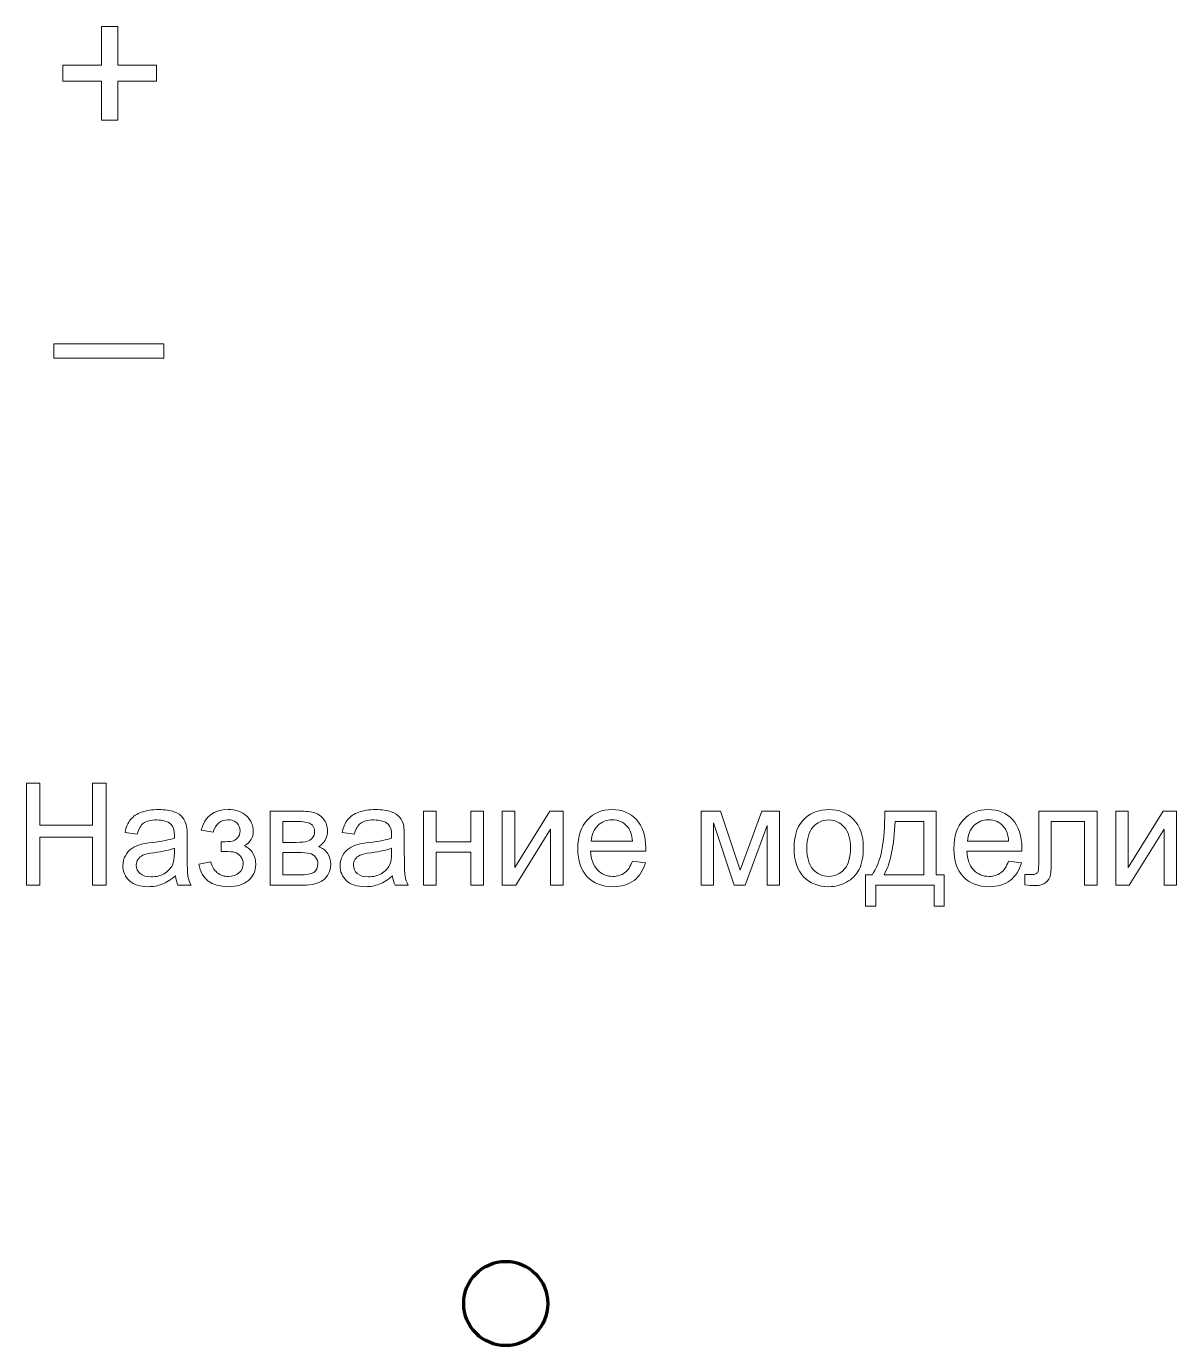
# Model space of a CAD drawing. Header units: millimetres. Extents: x -553 to 1640, y -551 to 548.
# Drawn here: x 1434.8 to 1639.8, y -551.1 to -316.1 of the extents above; entities that cross this region are included whole.
import ezdxf

# ---------------------------------------------------------------- set-up
doc = ezdxf.new("R2010")
doc.units = ezdxf.units.MM
doc.header["$MEASUREMENT"] = 0
doc.layers.add('layer 1', color=7, linetype='Continuous')

msp = doc.modelspace()

# ---------------------------------------------------------------- linework, layer by layer
at = {"layer": 'layer 1', "color": 142, "lineweight": 9}
for points, knots in [([(1448.1491, -332.7643), (1448.1491, -332.7643), (1448.1491, -325.8498), (1448.1491, -325.8498), (1448.1491, -325.8498), (1448.1491, -325.8498), (1441.27, -325.8498), (1441.27, -325.8498), (1441.27, -325.8498), (1441.27, -325.8498), (1441.27, -322.957), (1441.27, -322.957), (1441.27, -322.957), (1441.27, -322.957), (1448.1491, -322.957), (1448.1491, -322.957), (1448.1491, -322.957), (1448.1491, -322.957), (1448.1491, -316.0779), (1448.1491, -316.0779), (1448.1491, -316.0779), (1448.1491, -316.0779), (1451.0772, -316.0779), (1451.0772, -316.0779), (1451.0772, -316.0779), (1451.0772, -316.0779), (1451.0772, -322.957), (1451.0772, -322.957), (1451.0772, -322.957), (1451.0772, -322.957), (1457.9564, -322.957), (1457.9564, -322.957), (1457.9564, -322.957), (1457.9564, -322.957), (1457.9564, -325.8498), (1457.9564, -325.8498), (1457.9564, -325.8498), (1457.9564, -325.8498), (1451.0772, -325.8498), (1451.0772, -325.8498), (1451.0772, -325.8498), (1451.0772, -325.8498), (1451.0772, -332.7643), (1451.0772, -332.7643), (1451.0772, -332.7643), (1451.0772, -332.7643), (1448.1491, -332.7643), (1448.1491, -332.7643)], [0, 0, 0, 0, 0.07692308, 0.07692308, 0.07692308, 0.07692308, 0.15384615, 0.15384615, 0.15384615, 0.15384615, 0.23076923, 0.23076923, 0.23076923, 0.23076923, 0.30769231, 0.30769231, 0.30769231, 0.30769231, 0.38461538, 0.38461538, 0.38461538, 0.38461538, 0.46153846, 0.46153846, 0.46153846, 0.46153846, 0.53846154, 0.53846154, 0.53846154, 0.53846154, 0.61538462, 0.61538462, 0.61538462, 0.61538462, 0.69230769, 0.69230769, 0.69230769, 0.69230769, 0.76923077, 0.76923077, 0.76923077, 0.76923077, 0.84615385, 0.84615385, 0.84615385, 0.84615385, 1, 1, 1, 1]), ([(1439.7016, -375.1547), (1439.7016, -375.1547), (1439.7016, -372.6499), (1439.7016, -372.6499), (1439.7016, -372.6499), (1439.7016, -372.6499), (1459.2808, -372.6499), (1459.2808, -372.6499), (1459.2808, -372.6499), (1459.2808, -372.6499), (1459.2808, -375.1547), (1459.2808, -375.1547), (1459.2808, -375.1547), (1459.2808, -375.1547), (1439.7016, -375.1547), (1439.7016, -375.1547)], [0, 0, 0, 0, 0.2, 0.2, 0.2, 0.2, 0.4, 0.4, 0.4, 0.4, 0.6, 0.6, 0.6, 0.6, 1, 1, 1, 1]), ([(1434.7902, -469.0498), (1434.7902, -469.0498), (1434.7902, -450.8634), (1434.7902, -450.8634), (1434.7902, -450.8634), (1434.7902, -450.8634), (1437.2032, -450.8634), (1437.2032, -450.8634), (1437.2032, -450.8634), (1437.2032, -450.8634), (1437.2032, -458.3564), (1437.2032, -458.3564), (1437.2032, -458.3564), (1437.2032, -458.3564), (1446.6012, -458.3564), (1446.6012, -458.3564), (1446.6012, -458.3564), (1446.6012, -458.3564), (1446.6012, -450.8634), (1446.6012, -450.8634), (1446.6012, -450.8634), (1446.6012, -450.8634), (1449.0142, -450.8634), (1449.0142, -450.8634), (1449.0142, -450.8634), (1449.0142, -450.8634), (1449.0142, -469.0498), (1449.0142, -469.0498), (1449.0142, -469.0498), (1449.0142, -469.0498), (1446.6012, -469.0498), (1446.6012, -469.0498), (1446.6012, -469.0498), (1446.6012, -469.0498), (1446.6012, -460.49), (1446.6012, -460.49), (1446.6012, -460.49), (1446.6012, -460.49), (1437.2032, -460.49), (1437.2032, -460.49), (1437.2032, -460.49), (1437.2032, -460.49), (1437.2032, -469.0498), (1437.2032, -469.0498), (1437.2032, -469.0498), (1437.2032, -469.0498), (1434.7902, -469.0498), (1434.7902, -469.0498)], [0, 0, 0, 0, 0.07692308, 0.07692308, 0.07692308, 0.07692308, 0.15384615, 0.15384615, 0.15384615, 0.15384615, 0.23076923, 0.23076923, 0.23076923, 0.23076923, 0.30769231, 0.30769231, 0.30769231, 0.30769231, 0.38461538, 0.38461538, 0.38461538, 0.38461538, 0.46153846, 0.46153846, 0.46153846, 0.46153846, 0.53846154, 0.53846154, 0.53846154, 0.53846154, 0.61538462, 0.61538462, 0.61538462, 0.61538462, 0.69230769, 0.69230769, 0.69230769, 0.69230769, 0.76923077, 0.76923077, 0.76923077, 0.76923077, 0.84615385, 0.84615385, 0.84615385, 0.84615385, 1, 1, 1, 1]), ([(1461.3628, -467.3988), (1460.5331, -468.1058), (1459.733, -468.6011), (1458.9667, -468.8932), (1458.9667, -468.8932), (1458.2005, -469.1853), (1457.3792, -469.3292), (1456.4987, -469.3292), (1456.4987, -469.3292), (1455.0509, -469.3292), (1453.9375, -468.9778), (1453.1586, -468.2709), (1453.1586, -468.2709), (1452.3797, -467.5681), (1451.9902, -466.6664), (1451.9902, -465.57), (1451.9902, -465.57), (1451.9902, -464.9265), (1452.1384, -464.3381), (1452.4305, -463.8047), (1452.4305, -463.8047), (1452.7268, -463.2713), (1453.112, -462.848), (1453.5862, -462.5262), (1453.5862, -462.5262), (1454.0645, -462.2045), (1454.5979, -461.959), (1455.1948, -461.7939), (1455.1948, -461.7939), (1455.6351, -461.6796), (1456.2997, -461.5695), (1457.1845, -461.4594), (1457.1845, -461.4594), (1458.9879, -461.2478), (1460.3214, -460.9895), (1461.1723, -460.6932), (1461.1723, -460.6932), (1461.1808, -460.3884), (1461.185, -460.1937), (1461.185, -460.1132), (1461.185, -460.1132), (1461.185, -459.2073), (1460.9733, -458.5681), (1460.55, -458.1955), (1460.55, -458.1955), (1459.9785, -457.6918), (1459.1276, -457.442), (1458.0015, -457.442), (1458.0015, -457.442), (1456.9474, -457.442), (1456.1685, -457.6283), (1455.669, -457.9966), (1455.669, -457.9966), (1455.1652, -458.3649), (1454.7969, -459.0168), (1454.5556, -459.9566), (1454.5556, -459.9566), (1454.5556, -459.9566), (1452.3712, -459.6518), (1452.3712, -459.6518), (1452.3712, -459.6518), (1452.5702, -458.7162), (1452.8961, -457.9585), (1453.3533, -457.3827), (1453.3533, -457.3827), (1453.8105, -456.807), (1454.4709, -456.3667), (1455.3345, -456.0535), (1455.3345, -456.0535), (1456.1939, -455.7444), (1457.1972, -455.5878), (1458.3317, -455.5878), (1458.3317, -455.5878), (1459.4578, -455.5878), (1460.3764, -455.719), (1461.0834, -455.9857), (1461.0834, -455.9857), (1461.7861, -456.2524), (1462.3068, -456.5826), (1462.637, -456.9848), (1462.637, -456.9848), (1462.9672, -457.387), (1463.2001, -457.895), (1463.3355, -458.5088), (1463.3355, -458.5088), (1463.4075, -458.8898), (1463.4456, -459.5756), (1463.4456, -460.562), (1463.4456, -460.562), (1463.4456, -460.562), (1463.4456, -463.5253), (1463.4456, -463.5253), (1463.4456, -463.5253), (1463.4456, -465.5954), (1463.4922, -466.9035), (1463.5853, -467.4581), (1463.5853, -467.4581), (1463.6742, -468.0126), (1463.8605, -468.5418), (1464.1314, -469.0498), (1464.1314, -469.0498), (1464.1314, -469.0498), (1461.7946, -469.0498), (1461.7946, -469.0498), (1461.7946, -469.0498), (1461.5702, -468.5799), (1461.4263, -468.0296), (1461.3628, -467.3988)], [0, 0, 0, 0, 0.03571429, 0.03571429, 0.03571429, 0.03571429, 0.07142857, 0.07142857, 0.07142857, 0.07142857, 0.10714286, 0.10714286, 0.10714286, 0.10714286, 0.14285714, 0.14285714, 0.14285714, 0.14285714, 0.17857143, 0.17857143, 0.17857143, 0.17857143, 0.21428571, 0.21428571, 0.21428571, 0.21428571, 0.25, 0.25, 0.25, 0.25, 0.28571429, 0.28571429, 0.28571429, 0.28571429, 0.32142857, 0.32142857, 0.32142857, 0.32142857, 0.35714286, 0.35714286, 0.35714286, 0.35714286, 0.39285714, 0.39285714, 0.39285714, 0.39285714, 0.42857143, 0.42857143, 0.42857143, 0.42857143, 0.46428571, 0.46428571, 0.46428571, 0.46428571, 0.5, 0.5, 0.5, 0.5, 0.53571429, 0.53571429, 0.53571429, 0.53571429, 0.57142857, 0.57142857, 0.57142857, 0.57142857, 0.60714286, 0.60714286, 0.60714286, 0.60714286, 0.64285714, 0.64285714, 0.64285714, 0.64285714, 0.67857143, 0.67857143, 0.67857143, 0.67857143, 0.71428571, 0.71428571, 0.71428571, 0.71428571, 0.75, 0.75, 0.75, 0.75, 0.78571429, 0.78571429, 0.78571429, 0.78571429, 0.82142857, 0.82142857, 0.82142857, 0.82142857, 0.85714286, 0.85714286, 0.85714286, 0.85714286, 0.89285714, 0.89285714, 0.89285714, 0.89285714, 0.92857143, 0.92857143, 0.92857143, 0.92857143, 1, 1, 1, 1]), ([(1469.5162, -463.0808), (1469.5162, -463.0808), (1469.5162, -461.3282), (1469.5162, -461.3282), (1469.5162, -461.3282), (1470.456, -461.3197), (1471.0995, -461.2816), (1471.4381, -461.2181), (1471.4381, -461.2181), (1471.781, -461.1504), (1472.107, -460.9557), (1472.4118, -460.6255), (1472.4118, -460.6255), (1472.7166, -460.2953), (1472.869, -459.8846), (1472.869, -459.3893), (1472.869, -459.3893), (1472.869, -458.7924), (1472.67, -458.3098), (1472.2679, -457.9542), (1472.2679, -457.9542), (1471.8657, -457.5944), (1471.3492, -457.4166), (1470.71, -457.4166), (1470.71, -457.4166), (1469.4527, -457.4166), (1468.5722, -458.1532), (1468.0684, -459.6264), (1468.0684, -459.6264), (1468.0684, -459.6264), (1465.9348, -459.2708), (1465.9348, -459.2708), (1465.9348, -459.2708), (1466.5952, -456.8155), (1468.1954, -455.5878), (1470.7269, -455.5878), (1470.7269, -455.5878), (1472.1324, -455.5878), (1473.2331, -455.9688), (1474.0332, -456.735), (1474.0332, -456.735), (1474.8333, -457.5013), (1475.2312, -458.4157), (1475.2312, -459.4782), (1475.2312, -459.4782), (1475.2312, -460.5493), (1474.7105, -461.4044), (1473.6733, -462.0352), (1473.6733, -462.0352), (1474.338, -462.3908), (1474.8333, -462.8437), (1475.1677, -463.3941), (1475.1677, -463.3941), (1475.4979, -463.9444), (1475.663, -464.5963), (1475.663, -465.3499), (1475.663, -465.3499), (1475.663, -466.531), (1475.2312, -467.4877), (1474.3718, -468.2243), (1474.3718, -468.2243), (1473.5082, -468.9609), (1472.306, -469.3292), (1470.7566, -469.3292), (1470.7566, -469.3292), (1467.7509, -469.3292), (1466.0068, -467.9999), (1465.5284, -465.3414), (1465.5284, -465.3414), (1465.5284, -465.3414), (1467.6366, -464.8842), (1467.6366, -464.8842), (1467.6366, -464.8842), (1467.8271, -465.7224), (1468.2123, -466.3743), (1468.7965, -466.8358), (1468.7965, -466.8358), (1469.3807, -467.2972), (1470.0454, -467.5258), (1470.7989, -467.5258), (1470.7989, -467.5258), (1471.5524, -467.5258), (1472.179, -467.3141), (1472.6785, -466.8866), (1472.6785, -466.8866), (1473.178, -466.4632), (1473.4278, -465.9214), (1473.4278, -465.261), (1473.4278, -465.261), (1473.4278, -464.7487), (1473.2712, -464.3042), (1472.9579, -463.9232), (1472.9579, -463.9232), (1472.6446, -463.5422), (1472.3102, -463.3052), (1471.9546, -463.212), (1471.9546, -463.212), (1471.599, -463.1147), (1470.9555, -463.0681), (1470.0242, -463.0681), (1470.0242, -463.0681), (1469.948, -463.0681), (1469.7787, -463.0723), (1469.5162, -463.0808)], [0, 0, 0, 0, 0.03703704, 0.03703704, 0.03703704, 0.03703704, 0.07407407, 0.07407407, 0.07407407, 0.07407407, 0.11111111, 0.11111111, 0.11111111, 0.11111111, 0.14814815, 0.14814815, 0.14814815, 0.14814815, 0.18518519, 0.18518519, 0.18518519, 0.18518519, 0.22222222, 0.22222222, 0.22222222, 0.22222222, 0.25925926, 0.25925926, 0.25925926, 0.25925926, 0.2962963, 0.2962963, 0.2962963, 0.2962963, 0.33333333, 0.33333333, 0.33333333, 0.33333333, 0.37037037, 0.37037037, 0.37037037, 0.37037037, 0.40740741, 0.40740741, 0.40740741, 0.40740741, 0.44444444, 0.44444444, 0.44444444, 0.44444444, 0.48148148, 0.48148148, 0.48148148, 0.48148148, 0.51851852, 0.51851852, 0.51851852, 0.51851852, 0.55555556, 0.55555556, 0.55555556, 0.55555556, 0.59259259, 0.59259259, 0.59259259, 0.59259259, 0.62962963, 0.62962963, 0.62962963, 0.62962963, 0.66666667, 0.66666667, 0.66666667, 0.66666667, 0.7037037, 0.7037037, 0.7037037, 0.7037037, 0.74074074, 0.74074074, 0.74074074, 0.74074074, 0.77777778, 0.77777778, 0.77777778, 0.77777778, 0.81481481, 0.81481481, 0.81481481, 0.81481481, 0.85185185, 0.85185185, 0.85185185, 0.85185185, 0.88888889, 0.88888889, 0.88888889, 0.88888889, 0.92592593, 0.92592593, 0.92592593, 0.92592593, 1, 1, 1, 1]), ([(1478.2411, -455.8672), (1478.2411, -455.8672), (1483.3846, -455.8672), (1483.3846, -455.8672), (1483.3846, -455.8672), (1484.6461, -455.8672), (1485.5859, -455.973), (1486.204, -456.1847), (1486.204, -456.1847), (1486.8178, -456.3964), (1487.347, -456.7816), (1487.7873, -457.3446), (1487.7873, -457.3446), (1488.2318, -457.9119), (1488.4519, -458.585), (1488.4519, -459.3724), (1488.4519, -459.3724), (1488.4519, -460.0032), (1488.3207, -460.5535), (1488.0624, -461.0192), (1488.0624, -461.0192), (1487.8, -461.4891), (1487.4105, -461.8828), (1486.8856, -462.196), (1486.8856, -462.196), (1487.5036, -462.4035), (1488.0159, -462.7887), (1488.4265, -463.356), (1488.4265, -463.356), (1488.8329, -463.919), (1489.0361, -464.5921), (1489.0361, -465.3668), (1489.0361, -465.3668), (1488.9557, -466.6156), (1488.5069, -467.5427), (1487.6984, -468.1439), (1487.6984, -468.1439), (1486.8898, -468.7492), (1485.7129, -469.0498), (1484.172, -469.0498), (1484.172, -469.0498), (1484.172, -469.0498), (1478.2411, -469.0498), (1478.2411, -469.0498), (1478.2411, -469.0498), (1478.2411, -469.0498), (1478.2411, -455.8672), (1478.2411, -455.8672)], [0, 0, 0, 0, 0.07692308, 0.07692308, 0.07692308, 0.07692308, 0.15384615, 0.15384615, 0.15384615, 0.15384615, 0.23076923, 0.23076923, 0.23076923, 0.23076923, 0.30769231, 0.30769231, 0.30769231, 0.30769231, 0.38461538, 0.38461538, 0.38461538, 0.38461538, 0.46153846, 0.46153846, 0.46153846, 0.46153846, 0.53846154, 0.53846154, 0.53846154, 0.53846154, 0.61538462, 0.61538462, 0.61538462, 0.61538462, 0.69230769, 0.69230769, 0.69230769, 0.69230769, 0.76923077, 0.76923077, 0.76923077, 0.76923077, 0.84615385, 0.84615385, 0.84615385, 0.84615385, 1, 1, 1, 1]), ([(1500.064, -467.3988), (1499.2343, -468.1058), (1498.4342, -468.6011), (1497.6679, -468.8932), (1497.6679, -468.8932), (1496.9017, -469.1853), (1496.0804, -469.3292), (1495.1999, -469.3292), (1495.1999, -469.3292), (1493.7521, -469.3292), (1492.6387, -468.9778), (1491.8598, -468.2709), (1491.8598, -468.2709), (1491.0809, -467.5681), (1490.6914, -466.6664), (1490.6914, -465.57), (1490.6914, -465.57), (1490.6914, -464.9265), (1490.8396, -464.3381), (1491.1317, -463.8047), (1491.1317, -463.8047), (1491.428, -463.2713), (1491.8132, -462.848), (1492.2874, -462.5262), (1492.2874, -462.5262), (1492.7657, -462.2045), (1493.2991, -461.959), (1493.896, -461.7939), (1493.896, -461.7939), (1494.3363, -461.6796), (1495.0009, -461.5695), (1495.8857, -461.4594), (1495.8857, -461.4594), (1497.6891, -461.2478), (1499.0226, -460.9895), (1499.8735, -460.6932), (1499.8735, -460.6932), (1499.882, -460.3884), (1499.8862, -460.1937), (1499.8862, -460.1132), (1499.8862, -460.1132), (1499.8862, -459.2073), (1499.6745, -458.5681), (1499.2512, -458.1955), (1499.2512, -458.1955), (1498.6797, -457.6918), (1497.8288, -457.442), (1496.7027, -457.442), (1496.7027, -457.442), (1495.6486, -457.442), (1494.8697, -457.6283), (1494.3702, -457.9966), (1494.3702, -457.9966), (1493.8664, -458.3649), (1493.4981, -459.0168), (1493.2568, -459.9566), (1493.2568, -459.9566), (1493.2568, -459.9566), (1491.0724, -459.6518), (1491.0724, -459.6518), (1491.0724, -459.6518), (1491.2714, -458.7162), (1491.5973, -457.9585), (1492.0545, -457.3827), (1492.0545, -457.3827), (1492.5117, -456.807), (1493.1721, -456.3667), (1494.0357, -456.0535), (1494.0357, -456.0535), (1494.8951, -455.7444), (1495.8984, -455.5878), (1497.0329, -455.5878), (1497.0329, -455.5878), (1498.159, -455.5878), (1499.0776, -455.719), (1499.7846, -455.9857), (1499.7846, -455.9857), (1500.4873, -456.2524), (1501.008, -456.5826), (1501.3382, -456.9848), (1501.3382, -456.9848), (1501.6684, -457.387), (1501.9013, -457.895), (1502.0367, -458.5088), (1502.0367, -458.5088), (1502.1087, -458.8898), (1502.1468, -459.5756), (1502.1468, -460.562), (1502.1468, -460.562), (1502.1468, -460.562), (1502.1468, -463.5253), (1502.1468, -463.5253), (1502.1468, -463.5253), (1502.1468, -465.5954), (1502.1934, -466.9035), (1502.2865, -467.4581), (1502.2865, -467.4581), (1502.3754, -468.0126), (1502.5617, -468.5418), (1502.8326, -469.0498), (1502.8326, -469.0498), (1502.8326, -469.0498), (1500.4958, -469.0498), (1500.4958, -469.0498), (1500.4958, -469.0498), (1500.2714, -468.5799), (1500.1275, -468.0296), (1500.064, -467.3988)], [0, 0, 0, 0, 0.03571429, 0.03571429, 0.03571429, 0.03571429, 0.07142857, 0.07142857, 0.07142857, 0.07142857, 0.10714286, 0.10714286, 0.10714286, 0.10714286, 0.14285714, 0.14285714, 0.14285714, 0.14285714, 0.17857143, 0.17857143, 0.17857143, 0.17857143, 0.21428571, 0.21428571, 0.21428571, 0.21428571, 0.25, 0.25, 0.25, 0.25, 0.28571429, 0.28571429, 0.28571429, 0.28571429, 0.32142857, 0.32142857, 0.32142857, 0.32142857, 0.35714286, 0.35714286, 0.35714286, 0.35714286, 0.39285714, 0.39285714, 0.39285714, 0.39285714, 0.42857143, 0.42857143, 0.42857143, 0.42857143, 0.46428571, 0.46428571, 0.46428571, 0.46428571, 0.5, 0.5, 0.5, 0.5, 0.53571429, 0.53571429, 0.53571429, 0.53571429, 0.57142857, 0.57142857, 0.57142857, 0.57142857, 0.60714286, 0.60714286, 0.60714286, 0.60714286, 0.64285714, 0.64285714, 0.64285714, 0.64285714, 0.67857143, 0.67857143, 0.67857143, 0.67857143, 0.71428571, 0.71428571, 0.71428571, 0.71428571, 0.75, 0.75, 0.75, 0.75, 0.78571429, 0.78571429, 0.78571429, 0.78571429, 0.82142857, 0.82142857, 0.82142857, 0.82142857, 0.85714286, 0.85714286, 0.85714286, 0.85714286, 0.89285714, 0.89285714, 0.89285714, 0.89285714, 0.92857143, 0.92857143, 0.92857143, 0.92857143, 1, 1, 1, 1]), ([(1505.58, -455.8672), (1505.58, -455.8672), (1507.8152, -455.8672), (1507.8152, -455.8672), (1507.8152, -455.8672), (1507.8152, -455.8672), (1507.8152, -461.3536), (1507.8152, -461.3536), (1507.8152, -461.3536), (1507.8152, -461.3536), (1514.0128, -461.3536), (1514.0128, -461.3536), (1514.0128, -461.3536), (1514.0128, -461.3536), (1514.0128, -455.8672), (1514.0128, -455.8672), (1514.0128, -455.8672), (1514.0128, -455.8672), (1516.248, -455.8672), (1516.248, -455.8672), (1516.248, -455.8672), (1516.248, -455.8672), (1516.248, -469.0498), (1516.248, -469.0498), (1516.248, -469.0498), (1516.248, -469.0498), (1514.0128, -469.0498), (1514.0128, -469.0498), (1514.0128, -469.0498), (1514.0128, -469.0498), (1514.0128, -463.2078), (1514.0128, -463.2078), (1514.0128, -463.2078), (1514.0128, -463.2078), (1507.8152, -463.2078), (1507.8152, -463.2078), (1507.8152, -463.2078), (1507.8152, -463.2078), (1507.8152, -469.0498), (1507.8152, -469.0498), (1507.8152, -469.0498), (1507.8152, -469.0498), (1505.58, -469.0498), (1505.58, -469.0498), (1505.58, -469.0498), (1505.58, -469.0498), (1505.58, -455.8672), (1505.58, -455.8672)], [0, 0, 0, 0, 0.07692308, 0.07692308, 0.07692308, 0.07692308, 0.15384615, 0.15384615, 0.15384615, 0.15384615, 0.23076923, 0.23076923, 0.23076923, 0.23076923, 0.30769231, 0.30769231, 0.30769231, 0.30769231, 0.38461538, 0.38461538, 0.38461538, 0.38461538, 0.46153846, 0.46153846, 0.46153846, 0.46153846, 0.53846154, 0.53846154, 0.53846154, 0.53846154, 0.61538462, 0.61538462, 0.61538462, 0.61538462, 0.69230769, 0.69230769, 0.69230769, 0.69230769, 0.76923077, 0.76923077, 0.76923077, 0.76923077, 0.84615385, 0.84615385, 0.84615385, 0.84615385, 1, 1, 1, 1]), ([(1519.605, -455.8672), (1519.605, -455.8672), (1521.8402, -455.8672), (1521.8402, -455.8672), (1521.8402, -455.8672), (1521.8402, -455.8672), (1521.8402, -465.9214), (1521.8402, -465.9214), (1521.8402, -465.9214), (1521.8402, -465.9214), (1528.0505, -455.8672), (1528.0505, -455.8672), (1528.0505, -455.8672), (1528.0505, -455.8672), (1530.4508, -455.8672), (1530.4508, -455.8672), (1530.4508, -455.8672), (1530.4508, -455.8672), (1530.4508, -469.0498), (1530.4508, -469.0498), (1530.4508, -469.0498), (1530.4508, -469.0498), (1528.2156, -469.0498), (1528.2156, -469.0498), (1528.2156, -469.0498), (1528.2156, -469.0498), (1528.2156, -459.0591), (1528.2156, -459.0591), (1528.2156, -459.0591), (1528.2156, -459.0591), (1522.0138, -469.0498), (1522.0138, -469.0498), (1522.0138, -469.0498), (1522.0138, -469.0498), (1519.605, -469.0498), (1519.605, -469.0498), (1519.605, -469.0498), (1519.605, -469.0498), (1519.605, -455.8672), (1519.605, -455.8672)], [0, 0, 0, 0, 0.09090909, 0.09090909, 0.09090909, 0.09090909, 0.18181818, 0.18181818, 0.18181818, 0.18181818, 0.27272727, 0.27272727, 0.27272727, 0.27272727, 0.36363636, 0.36363636, 0.36363636, 0.36363636, 0.45454545, 0.45454545, 0.45454545, 0.45454545, 0.54545455, 0.54545455, 0.54545455, 0.54545455, 0.63636364, 0.63636364, 0.63636364, 0.63636364, 0.72727273, 0.72727273, 0.72727273, 0.72727273, 0.81818182, 0.81818182, 0.81818182, 0.81818182, 1, 1, 1, 1]), ([(1542.7867, -464.7826), (1542.7867, -464.7826), (1545.0981, -465.0874), (1545.0981, -465.0874), (1545.0981, -465.0874), (1544.7383, -466.4294), (1544.0652, -467.475), (1543.083, -468.2158), (1543.083, -468.2158), (1542.1009, -468.9567), (1540.8478, -469.3292), (1539.3196, -469.3292), (1539.3196, -469.3292), (1537.3977, -469.3292), (1535.8737, -468.7365), (1534.7476, -467.5512), (1534.7476, -467.5512), (1533.6215, -466.3701), (1533.0585, -464.7064), (1533.0585, -462.5686), (1533.0585, -462.5686), (1533.0585, -460.3588), (1533.6258, -458.64), (1534.7645, -457.4208), (1534.7645, -457.4208), (1535.9033, -456.1974), (1537.3807, -455.5878), (1539.1968, -455.5878), (1539.1968, -455.5878), (1540.9537, -455.5878), (1542.3888, -456.1847), (1543.5021, -457.3827), (1543.5021, -457.3827), (1544.6155, -458.5808), (1545.1743, -460.2656), (1545.1743, -462.4373), (1545.1743, -462.4373), (1545.1743, -462.5686), (1545.1701, -462.7675), (1545.1616, -463.03), (1545.1616, -463.03), (1545.1616, -463.03), (1535.3445, -463.03), (1535.3445, -463.03), (1535.3445, -463.03), (1535.4292, -464.4736), (1535.8356, -465.5827), (1536.5722, -466.3489), (1536.5722, -466.3489), (1537.3045, -467.1152), (1538.2232, -467.5004), (1539.3196, -467.5004), (1539.3196, -467.5004), (1540.1366, -467.5004), (1540.8351, -467.2845), (1541.4109, -466.8527), (1541.4109, -466.8527), (1541.9908, -466.4209), (1542.448, -465.7309), (1542.7867, -464.7826)], [0, 0, 0, 0, 0.0625, 0.0625, 0.0625, 0.0625, 0.125, 0.125, 0.125, 0.125, 0.1875, 0.1875, 0.1875, 0.1875, 0.25, 0.25, 0.25, 0.25, 0.3125, 0.3125, 0.3125, 0.3125, 0.375, 0.375, 0.375, 0.375, 0.4375, 0.4375, 0.4375, 0.4375, 0.5, 0.5, 0.5, 0.5, 0.5625, 0.5625, 0.5625, 0.5625, 0.625, 0.625, 0.625, 0.625, 0.6875, 0.6875, 0.6875, 0.6875, 0.75, 0.75, 0.75, 0.75, 0.8125, 0.8125, 0.8125, 0.8125, 0.875, 0.875, 0.875, 0.875, 1, 1, 1, 1]), ([(1555.0549, -455.8672), (1555.0549, -455.8672), (1558.4924, -455.8672), (1558.4924, -455.8672), (1558.4924, -455.8672), (1558.4924, -455.8672), (1561.9764, -466.4167), (1561.9764, -466.4167), (1561.9764, -466.4167), (1561.9764, -466.4167), (1565.833, -455.8672), (1565.833, -455.8672), (1565.833, -455.8672), (1565.833, -455.8672), (1569.0249, -455.8672), (1569.0249, -455.8672), (1569.0249, -455.8672), (1569.0249, -455.8672), (1569.0249, -469.0498), (1569.0249, -469.0498), (1569.0249, -469.0498), (1569.0249, -469.0498), (1566.7897, -469.0498), (1566.7897, -469.0498), (1566.7897, -469.0498), (1566.7897, -469.0498), (1566.7897, -458.4368), (1566.7897, -458.4368), (1566.7897, -458.4368), (1566.7897, -458.4368), (1562.9077, -469.0498), (1562.9077, -469.0498), (1562.9077, -469.0498), (1562.9077, -469.0498), (1560.9096, -469.0498), (1560.9096, -469.0498), (1560.9096, -469.0498), (1560.9096, -469.0498), (1557.2393, -457.9288), (1557.2393, -457.9288), (1557.2393, -457.9288), (1557.2393, -457.9288), (1557.2393, -469.0498), (1557.2393, -469.0498), (1557.2393, -469.0498), (1557.2393, -469.0498), (1555.0549, -469.0498), (1555.0549, -469.0498), (1555.0549, -469.0498), (1555.0549, -469.0498), (1555.0549, -455.8672), (1555.0549, -455.8672)], [0, 0, 0, 0, 0.07142857, 0.07142857, 0.07142857, 0.07142857, 0.14285714, 0.14285714, 0.14285714, 0.14285714, 0.21428571, 0.21428571, 0.21428571, 0.21428571, 0.28571429, 0.28571429, 0.28571429, 0.28571429, 0.35714286, 0.35714286, 0.35714286, 0.35714286, 0.42857143, 0.42857143, 0.42857143, 0.42857143, 0.5, 0.5, 0.5, 0.5, 0.57142857, 0.57142857, 0.57142857, 0.57142857, 0.64285714, 0.64285714, 0.64285714, 0.64285714, 0.71428571, 0.71428571, 0.71428571, 0.71428571, 0.78571429, 0.78571429, 0.78571429, 0.78571429, 0.85714286, 0.85714286, 0.85714286, 0.85714286, 1, 1, 1, 1]), ([(1571.603, -462.4585), (1571.603, -460.0243), (1572.2803, -458.2209), (1573.6392, -457.0483), (1573.6392, -457.0483), (1574.7695, -456.0746), (1576.1538, -455.5878), (1577.7837, -455.5878), (1577.7837, -455.5878), (1579.5913, -455.5878), (1581.073, -456.1805), (1582.2244, -457.3658), (1582.2244, -457.3658), (1583.3717, -458.5469), (1583.9474, -460.1852), (1583.9474, -462.2722), (1583.9474, -462.2722), (1583.9474, -463.9656), (1583.6934, -465.2948), (1583.1854, -466.2643), (1583.1854, -466.2643), (1582.6774, -467.2337), (1581.9366, -467.9872), (1580.9629, -468.5249), (1580.9629, -468.5249), (1579.9935, -469.0625), (1578.9309, -469.3292), (1577.7837, -469.3292), (1577.7837, -469.3292), (1575.9379, -469.3292), (1574.4478, -468.7408), (1573.309, -467.5597), (1573.309, -467.5597), (1572.1703, -466.3786), (1571.603, -464.6768), (1571.603, -462.4585)], [0, 0, 0, 0, 0.1, 0.1, 0.1, 0.1, 0.2, 0.2, 0.2, 0.2, 0.3, 0.3, 0.3, 0.3, 0.4, 0.4, 0.4, 0.4, 0.5, 0.5, 0.5, 0.5, 0.6, 0.6, 0.6, 0.6, 0.7, 0.7, 0.7, 0.7, 0.8, 0.8, 0.8, 0.8, 1, 1, 1, 1]), ([(1587.7616, -455.8672), (1587.7616, -455.8672), (1596.9564, -455.8672), (1596.9564, -455.8672), (1596.9564, -455.8672), (1596.9564, -455.8672), (1596.9564, -467.221), (1596.9564, -467.221), (1596.9564, -467.221), (1596.9564, -467.221), (1598.3788, -467.221), (1598.3788, -467.221), (1598.3788, -467.221), (1598.3788, -467.221), (1598.3788, -472.7836), (1598.3788, -472.7836), (1598.3788, -472.7836), (1598.3788, -472.7836), (1596.55, -472.7836), (1596.55, -472.7836), (1596.55, -472.7836), (1596.55, -472.7836), (1596.55, -469.0498), (1596.55, -469.0498), (1596.55, -469.0498), (1596.55, -469.0498), (1586.1614, -469.0498), (1586.1614, -469.0498), (1586.1614, -469.0498), (1586.1614, -469.0498), (1586.1614, -472.7836), (1586.1614, -472.7836), (1586.1614, -472.7836), (1586.1614, -472.7836), (1584.3326, -472.7836), (1584.3326, -472.7836), (1584.3326, -472.7836), (1584.3326, -472.7836), (1584.3326, -467.221), (1584.3326, -467.221), (1584.3326, -467.221), (1584.3326, -467.221), (1585.501, -467.221), (1585.501, -467.221), (1585.501, -467.221), (1587.0758, -465.0832), (1587.8293, -461.2986), (1587.7616, -455.8672)], [0, 0, 0, 0, 0.07692308, 0.07692308, 0.07692308, 0.07692308, 0.15384615, 0.15384615, 0.15384615, 0.15384615, 0.23076923, 0.23076923, 0.23076923, 0.23076923, 0.30769231, 0.30769231, 0.30769231, 0.30769231, 0.38461538, 0.38461538, 0.38461538, 0.38461538, 0.46153846, 0.46153846, 0.46153846, 0.46153846, 0.53846154, 0.53846154, 0.53846154, 0.53846154, 0.61538462, 0.61538462, 0.61538462, 0.61538462, 0.69230769, 0.69230769, 0.69230769, 0.69230769, 0.76923077, 0.76923077, 0.76923077, 0.76923077, 0.84615385, 0.84615385, 0.84615385, 0.84615385, 1, 1, 1, 1]), ([(1609.8215, -464.7826), (1609.8215, -464.7826), (1612.1329, -465.0874), (1612.1329, -465.0874), (1612.1329, -465.0874), (1611.7731, -466.4294), (1611.1, -467.475), (1610.1178, -468.2158), (1610.1178, -468.2158), (1609.1357, -468.9567), (1607.8826, -469.3292), (1606.3544, -469.3292), (1606.3544, -469.3292), (1604.4325, -469.3292), (1602.9085, -468.7365), (1601.7824, -467.5512), (1601.7824, -467.5512), (1600.6563, -466.3701), (1600.0933, -464.7064), (1600.0933, -462.5686), (1600.0933, -462.5686), (1600.0933, -460.3588), (1600.6606, -458.64), (1601.7993, -457.4208), (1601.7993, -457.4208), (1602.9381, -456.1974), (1604.4155, -455.5878), (1606.2316, -455.5878), (1606.2316, -455.5878), (1607.9885, -455.5878), (1609.4236, -456.1847), (1610.5369, -457.3827), (1610.5369, -457.3827), (1611.6503, -458.5808), (1612.2091, -460.2656), (1612.2091, -462.4373), (1612.2091, -462.4373), (1612.2091, -462.5686), (1612.2049, -462.7675), (1612.1964, -463.03), (1612.1964, -463.03), (1612.1964, -463.03), (1602.3793, -463.03), (1602.3793, -463.03), (1602.3793, -463.03), (1602.464, -464.4736), (1602.8704, -465.5827), (1603.607, -466.3489), (1603.607, -466.3489), (1604.3393, -467.1152), (1605.258, -467.5004), (1606.3544, -467.5004), (1606.3544, -467.5004), (1607.1714, -467.5004), (1607.8699, -467.2845), (1608.4457, -466.8527), (1608.4457, -466.8527), (1609.0256, -466.4209), (1609.4828, -465.7309), (1609.8215, -464.7826)], [0, 0, 0, 0, 0.0625, 0.0625, 0.0625, 0.0625, 0.125, 0.125, 0.125, 0.125, 0.1875, 0.1875, 0.1875, 0.1875, 0.25, 0.25, 0.25, 0.25, 0.3125, 0.3125, 0.3125, 0.3125, 0.375, 0.375, 0.375, 0.375, 0.4375, 0.4375, 0.4375, 0.4375, 0.5, 0.5, 0.5, 0.5, 0.5625, 0.5625, 0.5625, 0.5625, 0.625, 0.625, 0.625, 0.625, 0.6875, 0.6875, 0.6875, 0.6875, 0.75, 0.75, 0.75, 0.75, 0.8125, 0.8125, 0.8125, 0.8125, 0.875, 0.875, 0.875, 0.875, 1, 1, 1, 1]), ([(1615.2063, -455.8672), (1615.2063, -455.8672), (1625.5949, -455.8672), (1625.5949, -455.8672), (1625.5949, -455.8672), (1625.5949, -455.8672), (1625.5949, -469.0371), (1625.5949, -469.0371), (1625.5949, -469.0371), (1625.5949, -469.0371), (1623.3597, -469.0371), (1623.3597, -469.0371), (1623.3597, -469.0371), (1623.3597, -469.0371), (1623.3597, -457.7214), (1623.3597, -457.7214), (1623.3597, -457.7214), (1623.3597, -457.7214), (1617.4415, -457.7214), (1617.4415, -457.7214), (1617.4415, -457.7214), (1617.4415, -457.7214), (1617.4415, -464.2788), (1617.4415, -464.2788), (1617.4415, -464.2788), (1617.4415, -465.8071), (1617.3907, -466.8146), (1617.2933, -467.3057), (1617.2933, -467.3057), (1617.1917, -467.7925), (1616.9208, -468.2158), (1616.4763, -468.5799), (1616.4763, -468.5799), (1616.0276, -468.944), (1615.3841, -469.126), (1614.5417, -469.126), (1614.5417, -469.126), (1614.021, -469.126), (1613.4198, -469.0921), (1612.7425, -469.0286), (1612.7425, -469.0286), (1612.7425, -469.0286), (1612.7425, -467.1702), (1612.7425, -467.1702), (1612.7425, -467.1702), (1612.7425, -467.1702), (1613.7204, -467.1702), (1613.7204, -467.1702), (1613.7204, -467.1702), (1614.1818, -467.1702), (1614.512, -467.1236), (1614.711, -467.0263), (1614.711, -467.0263), (1614.91, -466.9331), (1615.0412, -466.7807), (1615.1089, -466.5733), (1615.1089, -466.5733), (1615.1724, -466.3659), (1615.2063, -465.6928), (1615.2063, -464.554), (1615.2063, -464.554), (1615.2063, -464.554), (1615.2063, -455.8672), (1615.2063, -455.8672)], [0, 0, 0, 0, 0.05882353, 0.05882353, 0.05882353, 0.05882353, 0.11764706, 0.11764706, 0.11764706, 0.11764706, 0.17647059, 0.17647059, 0.17647059, 0.17647059, 0.23529412, 0.23529412, 0.23529412, 0.23529412, 0.29411765, 0.29411765, 0.29411765, 0.29411765, 0.35294118, 0.35294118, 0.35294118, 0.35294118, 0.41176471, 0.41176471, 0.41176471, 0.41176471, 0.47058824, 0.47058824, 0.47058824, 0.47058824, 0.52941176, 0.52941176, 0.52941176, 0.52941176, 0.58823529, 0.58823529, 0.58823529, 0.58823529, 0.64705882, 0.64705882, 0.64705882, 0.64705882, 0.70588235, 0.70588235, 0.70588235, 0.70588235, 0.76470588, 0.76470588, 0.76470588, 0.76470588, 0.82352941, 0.82352941, 0.82352941, 0.82352941, 0.88235294, 0.88235294, 0.88235294, 0.88235294, 1, 1, 1, 1]), ([(1628.935, -455.8672), (1628.935, -455.8672), (1631.1702, -455.8672), (1631.1702, -455.8672), (1631.1702, -455.8672), (1631.1702, -455.8672), (1631.1702, -465.9214), (1631.1702, -465.9214), (1631.1702, -465.9214), (1631.1702, -465.9214), (1637.3805, -455.8672), (1637.3805, -455.8672), (1637.3805, -455.8672), (1637.3805, -455.8672), (1639.7808, -455.8672), (1639.7808, -455.8672), (1639.7808, -455.8672), (1639.7808, -455.8672), (1639.7808, -469.0498), (1639.7808, -469.0498), (1639.7808, -469.0498), (1639.7808, -469.0498), (1637.5456, -469.0498), (1637.5456, -469.0498), (1637.5456, -469.0498), (1637.5456, -469.0498), (1637.5456, -459.0591), (1637.5456, -459.0591), (1637.5456, -459.0591), (1637.5456, -459.0591), (1631.3438, -469.0498), (1631.3438, -469.0498), (1631.3438, -469.0498), (1631.3438, -469.0498), (1628.935, -469.0498), (1628.935, -469.0498), (1628.935, -469.0498), (1628.935, -469.0498), (1628.935, -455.8672), (1628.935, -455.8672)], [0, 0, 0, 0, 0.09090909, 0.09090909, 0.09090909, 0.09090909, 0.18181818, 0.18181818, 0.18181818, 0.18181818, 0.27272727, 0.27272727, 0.27272727, 0.27272727, 0.36363636, 0.36363636, 0.36363636, 0.36363636, 0.45454545, 0.45454545, 0.45454545, 0.45454545, 0.54545455, 0.54545455, 0.54545455, 0.54545455, 0.63636364, 0.63636364, 0.63636364, 0.63636364, 0.72727273, 0.72727273, 0.72727273, 0.72727273, 0.81818182, 0.81818182, 0.81818182, 0.81818182, 1, 1, 1, 1]), ([(1480.4763, -461.4298), (1480.4763, -461.4298), (1482.847, -461.4298), (1482.847, -461.4298), (1482.847, -461.4298), (1483.791, -461.4298), (1484.4429, -461.379), (1484.7943, -461.2816), (1484.7943, -461.2816), (1485.1499, -461.18), (1485.4674, -460.9811), (1485.7468, -460.6763), (1485.7468, -460.6763), (1486.0262, -460.3757), (1486.1659, -460.0116), (1486.1659, -459.5883), (1486.1659, -459.5883), (1486.1659, -458.8898), (1485.9204, -458.4072), (1485.4335, -458.132), (1485.4335, -458.132), (1484.9425, -457.8569), (1484.1043, -457.7214), (1482.9189, -457.7214), (1482.9189, -457.7214), (1482.9189, -457.7214), (1480.4763, -457.7214), (1480.4763, -457.7214), (1480.4763, -457.7214), (1480.4763, -457.7214), (1480.4763, -461.4298), (1480.4763, -461.4298)], [0, 0, 0, 0, 0.11111111, 0.11111111, 0.11111111, 0.11111111, 0.22222222, 0.22222222, 0.22222222, 0.22222222, 0.33333333, 0.33333333, 0.33333333, 0.33333333, 0.44444444, 0.44444444, 0.44444444, 0.44444444, 0.55555556, 0.55555556, 0.55555556, 0.55555556, 0.66666667, 0.66666667, 0.66666667, 0.66666667, 0.77777778, 0.77777778, 0.77777778, 0.77777778, 1, 1, 1, 1]), ([(1535.4715, -461.2012), (1535.4715, -461.2012), (1542.8121, -461.2012), (1542.8121, -461.2012), (1542.8121, -461.2012), (1542.7147, -460.0921), (1542.4311, -459.2623), (1541.9697, -458.7078), (1541.9697, -458.7078), (1541.2627, -457.8484), (1540.3398, -457.4166), (1539.2095, -457.4166), (1539.2095, -457.4166), (1538.1851, -457.4166), (1537.3257, -457.7595), (1536.6272, -458.4453), (1536.6272, -458.4453), (1535.9329, -459.1311), (1535.5477, -460.0497), (1535.4715, -461.2012)], [0, 0, 0, 0, 0.16666667, 0.16666667, 0.16666667, 0.16666667, 0.33333333, 0.33333333, 0.33333333, 0.33333333, 0.5, 0.5, 0.5, 0.5, 0.66666667, 0.66666667, 0.66666667, 0.66666667, 1, 1, 1, 1]), ([(1573.889, -462.4627), (1573.889, -464.1476), (1574.2573, -465.4091), (1574.9939, -466.2431), (1574.9939, -466.2431), (1575.7347, -467.0813), (1576.6618, -467.5004), (1577.7837, -467.5004), (1577.7837, -467.5004), (1578.8928, -467.5004), (1579.8157, -467.0813), (1580.5565, -466.2389), (1580.5565, -466.2389), (1581.2931, -465.3964), (1581.6614, -464.1137), (1581.6614, -462.3908), (1581.6614, -462.3908), (1581.6614, -460.7652), (1581.2889, -459.5333), (1580.548, -458.6993), (1580.548, -458.6993), (1579.8072, -457.8611), (1578.8843, -457.442), (1577.7837, -457.442), (1577.7837, -457.442), (1576.6618, -457.442), (1575.7347, -457.8569), (1574.9939, -458.6908), (1574.9939, -458.6908), (1574.2573, -459.5248), (1573.889, -460.7821), (1573.889, -462.4627)], [0, 0, 0, 0, 0.11111111, 0.11111111, 0.11111111, 0.11111111, 0.22222222, 0.22222222, 0.22222222, 0.22222222, 0.33333333, 0.33333333, 0.33333333, 0.33333333, 0.44444444, 0.44444444, 0.44444444, 0.44444444, 0.55555556, 0.55555556, 0.55555556, 0.55555556, 0.66666667, 0.66666667, 0.66666667, 0.66666667, 0.77777778, 0.77777778, 0.77777778, 0.77777778, 1, 1, 1, 1]), ([(1589.6158, -457.7214), (1589.4507, -462.0013), (1588.7903, -465.1678), (1587.6346, -467.221), (1587.6346, -467.221), (1587.6346, -467.221), (1594.7212, -467.221), (1594.7212, -467.221), (1594.7212, -467.221), (1594.7212, -467.221), (1594.7212, -457.7214), (1594.7212, -457.7214), (1594.7212, -457.7214), (1594.7212, -457.7214), (1589.6158, -457.7214), (1589.6158, -457.7214)], [0, 0, 0, 0, 0.2, 0.2, 0.2, 0.2, 0.4, 0.4, 0.4, 0.4, 0.6, 0.6, 0.6, 0.6, 1, 1, 1, 1]), ([(1602.5063, -461.2012), (1602.5063, -461.2012), (1609.8469, -461.2012), (1609.8469, -461.2012), (1609.8469, -461.2012), (1609.7495, -460.0921), (1609.4659, -459.2623), (1609.0045, -458.7078), (1609.0045, -458.7078), (1608.2975, -457.8484), (1607.3746, -457.4166), (1606.2443, -457.4166), (1606.2443, -457.4166), (1605.2199, -457.4166), (1604.3605, -457.7595), (1603.662, -458.4453), (1603.662, -458.4453), (1602.9677, -459.1311), (1602.5825, -460.0497), (1602.5063, -461.2012)], [0, 0, 0, 0, 0.16666667, 0.16666667, 0.16666667, 0.16666667, 0.33333333, 0.33333333, 0.33333333, 0.33333333, 0.5, 0.5, 0.5, 0.5, 0.66666667, 0.66666667, 0.66666667, 0.66666667, 1, 1, 1, 1]), ([(1461.185, -462.4458), (1460.3722, -462.776), (1459.153, -463.0554), (1457.5274, -463.284), (1457.5274, -463.284), (1456.6045, -463.4152), (1455.9526, -463.5634), (1455.5716, -463.7285), (1455.5716, -463.7285), (1455.1906, -463.8936), (1454.8985, -464.1349), (1454.6911, -464.4482), (1454.6911, -464.4482), (1454.4836, -464.7657), (1454.3778, -465.117), (1454.3778, -465.5065), (1454.3778, -465.5065), (1454.3778, -466.0949), (1454.6022, -466.5902), (1455.0551, -466.9839), (1455.0551, -466.9839), (1455.5081, -467.3776), (1456.1685, -467.5766), (1457.0363, -467.5766), (1457.0363, -467.5766), (1457.8957, -467.5766), (1458.6619, -467.3903), (1459.335, -467.0136), (1459.335, -467.0136), (1460.0039, -466.641), (1460.4992, -466.1288), (1460.8125, -465.4811), (1460.8125, -465.4811), (1461.0538, -464.9773), (1461.1723, -464.2365), (1461.1723, -463.2586), (1461.1723, -463.2586), (1461.1723, -463.2586), (1461.185, -462.4458), (1461.185, -462.4458)], [0, 0, 0, 0, 0.09090909, 0.09090909, 0.09090909, 0.09090909, 0.18181818, 0.18181818, 0.18181818, 0.18181818, 0.27272727, 0.27272727, 0.27272727, 0.27272727, 0.36363636, 0.36363636, 0.36363636, 0.36363636, 0.45454545, 0.45454545, 0.45454545, 0.45454545, 0.54545455, 0.54545455, 0.54545455, 0.54545455, 0.63636364, 0.63636364, 0.63636364, 0.63636364, 0.72727273, 0.72727273, 0.72727273, 0.72727273, 0.81818182, 0.81818182, 0.81818182, 0.81818182, 1, 1, 1, 1]), ([(1499.8862, -462.4458), (1499.0734, -462.776), (1497.8542, -463.0554), (1496.2286, -463.284), (1496.2286, -463.284), (1495.3057, -463.4152), (1494.6538, -463.5634), (1494.2728, -463.7285), (1494.2728, -463.7285), (1493.8918, -463.8936), (1493.5997, -464.1349), (1493.3923, -464.4482), (1493.3923, -464.4482), (1493.1848, -464.7657), (1493.079, -465.117), (1493.079, -465.5065), (1493.079, -465.5065), (1493.079, -466.0949), (1493.3034, -466.5902), (1493.7563, -466.9839), (1493.7563, -466.9839), (1494.2093, -467.3776), (1494.8697, -467.5766), (1495.7375, -467.5766), (1495.7375, -467.5766), (1496.5969, -467.5766), (1497.3631, -467.3903), (1498.0362, -467.0136), (1498.0362, -467.0136), (1498.7051, -466.641), (1499.2004, -466.1288), (1499.5137, -465.4811), (1499.5137, -465.4811), (1499.755, -464.9773), (1499.8735, -464.2365), (1499.8735, -463.2586), (1499.8735, -463.2586), (1499.8735, -463.2586), (1499.8862, -462.4458), (1499.8862, -462.4458)], [0, 0, 0, 0, 0.09090909, 0.09090909, 0.09090909, 0.09090909, 0.18181818, 0.18181818, 0.18181818, 0.18181818, 0.27272727, 0.27272727, 0.27272727, 0.27272727, 0.36363636, 0.36363636, 0.36363636, 0.36363636, 0.45454545, 0.45454545, 0.45454545, 0.45454545, 0.54545455, 0.54545455, 0.54545455, 0.54545455, 0.63636364, 0.63636364, 0.63636364, 0.63636364, 0.72727273, 0.72727273, 0.72727273, 0.72727273, 0.81818182, 0.81818182, 0.81818182, 0.81818182, 1, 1, 1, 1]), ([(1480.4763, -467.221), (1480.4763, -467.221), (1483.41, -467.221), (1483.41, -467.221), (1483.41, -467.221), (1484.6715, -467.221), (1485.5394, -467.0728), (1486.0093, -466.7807), (1486.0093, -466.7807), (1486.4792, -466.4844), (1486.7247, -465.9806), (1486.7501, -465.2567), (1486.7501, -465.2567), (1486.7501, -464.8376), (1486.6146, -464.4439), (1486.3437, -464.0841), (1486.3437, -464.0841), (1486.0685, -463.7243), (1485.7129, -463.4957), (1485.2769, -463.4025), (1485.2769, -463.4025), (1484.8409, -463.3052), (1484.1381, -463.2586), (1483.1729, -463.2586), (1483.1729, -463.2586), (1483.1729, -463.2586), (1480.4763, -463.2586), (1480.4763, -463.2586), (1480.4763, -463.2586), (1480.4763, -463.2586), (1480.4763, -467.221), (1480.4763, -467.221)], [0, 0, 0, 0, 0.11111111, 0.11111111, 0.11111111, 0.11111111, 0.22222222, 0.22222222, 0.22222222, 0.22222222, 0.33333333, 0.33333333, 0.33333333, 0.33333333, 0.44444444, 0.44444444, 0.44444444, 0.44444444, 0.55555556, 0.55555556, 0.55555556, 0.55555556, 0.66666667, 0.66666667, 0.66666667, 0.66666667, 0.77777778, 0.77777778, 0.77777778, 0.77777778, 1, 1, 1, 1])]:
    msp.add_open_spline(points, degree=3, knots=knots, dxfattribs=at)
at = {"layer": 'layer 1', "color": 242, "lineweight": 200}
for points in [[(1520.2235, -536.0828), (1516.0814, -536.0828), (1512.7235, -539.4407), (1512.7235, -543.5828), (1512.7235, -543.5828), (1512.7235, -547.7249), (1516.0813, -551.0828), (1520.2235, -551.0828), (1520.2235, -551.0828), (1524.3656, -551.0828), (1527.7235, -547.725), (1527.7235, -543.5828), (1527.7235, -543.5828), (1527.7235, -539.4407), (1524.3656, -536.0828), (1520.2235, -536.0828)], [(1520.2235, -536.0828), (1516.0814, -536.0828), (1512.7235, -539.4407), (1512.7235, -543.5828), (1512.7235, -543.5828), (1512.7235, -547.7249), (1516.0813, -551.0828), (1520.2235, -551.0828), (1520.2235, -551.0828), (1524.3656, -551.0828), (1527.7235, -547.725), (1527.7235, -543.5828), (1527.7235, -543.5828), (1527.7235, -539.4407), (1524.3656, -536.0828), (1520.2235, -536.0828)], [(1520.2235, -536.0828), (1516.0814, -536.0828), (1512.7235, -539.4407), (1512.7235, -543.5828), (1512.7235, -543.5828), (1512.7235, -547.7249), (1516.0813, -551.0828), (1520.2235, -551.0828), (1520.2235, -551.0828), (1524.3656, -551.0828), (1527.7235, -547.725), (1527.7235, -543.5829), (1527.7235, -543.5829), (1527.7235, -539.4407), (1524.3656, -536.0828), (1520.2235, -536.0828)], [(1520.2235, -536.0828), (1516.0814, -536.0828), (1512.7235, -539.4407), (1512.7235, -543.5828), (1512.7235, -543.5828), (1512.7235, -547.725), (1516.0813, -551.0828), (1520.2235, -551.0828), (1520.2235, -551.0828), (1524.3656, -551.0829), (1527.7235, -547.725), (1527.7235, -543.5829), (1527.7235, -543.5829), (1527.7235, -539.4407), (1524.3656, -536.0828), (1520.2235, -536.0828)], [(1520.2235, -536.0829), (1516.0814, -536.0829), (1512.7235, -539.4407), (1512.7235, -543.5828), (1512.7235, -543.5828), (1512.7235, -547.725), (1516.0813, -551.0828), (1520.2235, -551.0829), (1520.2235, -551.0829), (1524.3656, -551.0829), (1527.7235, -547.725), (1527.7235, -543.5829), (1527.7235, -543.5829), (1527.7235, -539.4407), (1524.3656, -536.0829), (1520.2235, -536.0829)], [(1520.2235, -536.0829), (1516.0814, -536.0829), (1512.7235, -539.4407), (1512.7235, -543.5829), (1512.7235, -543.5829), (1512.7235, -547.725), (1516.0813, -551.0829), (1520.2235, -551.0829), (1520.2235, -551.0829), (1524.3656, -551.0829), (1527.7235, -547.725), (1527.7235, -543.5829), (1527.7235, -543.5829), (1527.7235, -539.4407), (1524.3656, -536.0829), (1520.2235, -536.0829)], [(1520.2235, -536.0829), (1516.0814, -536.0829), (1512.7235, -539.4407), (1512.7235, -543.5829), (1512.7235, -543.5829), (1512.7235, -547.725), (1516.0813, -551.0829), (1520.2235, -551.0829), (1520.2235, -551.0829), (1524.3656, -551.0829), (1527.7235, -547.725), (1527.7235, -543.5829), (1527.7235, -543.5829), (1527.7235, -539.4408), (1524.3656, -536.0829), (1520.2235, -536.0829)], [(1520.2235, -536.0829), (1516.0814, -536.0829), (1512.7235, -539.4408), (1512.7235, -543.5829), (1512.7235, -543.5829), (1512.7235, -547.725), (1516.0813, -551.0829), (1520.2235, -551.0829), (1520.2235, -551.0829), (1524.3656, -551.0829), (1527.7235, -547.7251), (1527.7235, -543.5829), (1527.7235, -543.5829), (1527.7235, -539.4408), (1524.3656, -536.0829), (1520.2235, -536.0829)], [(1520.2235, -536.0829), (1516.0814, -536.0829), (1512.7235, -539.4408), (1512.7235, -543.5829), (1512.7235, -543.5829), (1512.7235, -547.725), (1516.0813, -551.0829), (1520.2235, -551.0829), (1520.2235, -551.0829), (1524.3656, -551.0829), (1527.7235, -547.7251), (1527.7235, -543.5829), (1527.7235, -543.5829), (1527.7235, -539.4408), (1524.3656, -536.0829), (1520.2235, -536.0829)], [(1520.2235, -536.0829), (1516.0814, -536.0829), (1512.7235, -539.4408), (1512.7235, -543.5829), (1512.7235, -543.5829), (1512.7235, -547.725), (1516.0813, -551.0829), (1520.2235, -551.0829), (1520.2235, -551.0829), (1524.3656, -551.0829), (1527.7235, -547.7251), (1527.7235, -543.5829), (1527.7235, -543.5829), (1527.7235, -539.4408), (1524.3656, -536.0829), (1520.2235, -536.0829)], [(1520.2235, -536.0829), (1516.0814, -536.0829), (1512.7235, -539.4408), (1512.7235, -543.5829), (1512.7235, -543.5829), (1512.7235, -547.7251), (1516.0813, -551.0829), (1520.2235, -551.0829), (1520.2235, -551.0829), (1524.3656, -551.0829), (1527.7235, -547.7251), (1527.7235, -543.583), (1527.7235, -543.583), (1527.7235, -539.4408), (1524.3656, -536.0829), (1520.2235, -536.0829)], [(1520.2235, -536.0829), (1516.0814, -536.0829), (1512.7235, -539.4408), (1512.7235, -543.5829), (1512.7235, -543.5829), (1512.7235, -547.7251), (1516.0813, -551.0829), (1520.2235, -551.0829), (1520.2235, -551.0829), (1524.3656, -551.083), (1527.7235, -547.7251), (1527.7235, -543.583), (1527.7235, -543.583), (1527.7235, -539.4408), (1524.3656, -536.0829), (1520.2235, -536.0829)], [(1520.2235, -536.083), (1516.0814, -536.083), (1512.7235, -539.4408), (1512.7235, -543.5829), (1512.7235, -543.5829), (1512.7235, -547.7251), (1516.0813, -551.0829), (1520.2235, -551.083), (1520.2235, -551.083), (1524.3656, -551.083), (1527.7235, -547.7251), (1527.7235, -543.583), (1527.7235, -543.583), (1527.7235, -539.4408), (1524.3656, -536.083), (1520.2235, -536.083)], [(1520.2235, -536.083), (1516.0814, -536.083), (1512.7235, -539.4408), (1512.7235, -543.583), (1512.7235, -543.583), (1512.7235, -547.7251), (1516.0813, -551.083), (1520.2235, -551.083), (1520.2235, -551.083), (1524.3656, -551.083), (1527.7235, -547.7251), (1527.7235, -543.583), (1527.7235, -543.583), (1527.7235, -539.4409), (1524.3656, -536.083), (1520.2235, -536.083)], [(1520.2235, -536.083), (1516.0814, -536.083), (1512.7235, -539.4408), (1512.7235, -543.583), (1512.7235, -543.583), (1512.7235, -547.7251), (1516.0813, -551.083), (1520.2235, -551.083), (1520.2235, -551.083), (1524.3656, -551.083), (1527.7235, -547.7251), (1527.7235, -543.583), (1527.7235, -543.583), (1527.7235, -539.4409), (1524.3656, -536.083), (1520.2235, -536.083)], [(1520.2235, -536.083), (1516.0814, -536.083), (1512.7235, -539.4409), (1512.7235, -543.583), (1512.7235, -543.583), (1512.7235, -547.7251), (1516.0813, -551.083), (1520.2235, -551.083), (1520.2235, -551.083), (1524.3656, -551.083), (1527.7235, -547.7252), (1527.7235, -543.583), (1527.7235, -543.583), (1527.7235, -539.4409), (1524.3656, -536.083), (1520.2235, -536.083)], [(1520.2235, -536.083), (1516.0814, -536.083), (1512.7235, -539.4409), (1512.7235, -543.583), (1512.7235, -543.583), (1512.7235, -547.7251), (1516.0813, -551.083), (1520.2235, -551.083), (1520.2235, -551.083), (1524.3656, -551.083), (1527.7235, -547.7252), (1527.7235, -543.583), (1527.7235, -543.583), (1527.7235, -539.4409), (1524.3656, -536.083), (1520.2235, -536.083)], [(1520.2235, -536.083), (1516.0814, -536.083), (1512.7235, -539.4409), (1512.7235, -543.583), (1512.7235, -543.583), (1512.7235, -547.7251), (1516.0813, -551.083), (1520.2235, -551.083), (1520.2235, -551.083), (1524.3656, -551.083), (1527.7235, -547.7252), (1527.7235, -543.5831), (1527.7235, -543.5831), (1527.7235, -539.4409), (1524.3656, -536.083), (1520.2235, -536.083)], [(1520.2235, -536.083), (1516.0814, -536.083), (1512.7235, -539.4409), (1512.7235, -543.583), (1512.7235, -543.583), (1512.7235, -547.7252), (1516.0813, -551.083), (1520.2235, -551.083), (1520.2235, -551.083), (1524.3656, -551.083), (1527.7235, -547.7252), (1527.7235, -543.5831), (1527.7235, -543.5831), (1527.7235, -539.4409), (1524.3656, -536.083), (1520.2235, -536.083)], [(1520.2235, -536.0831), (1516.0814, -536.0831), (1512.7235, -539.4409), (1512.7235, -543.583), (1512.7235, -543.583), (1512.7235, -547.7252), (1516.0813, -551.083), (1520.2235, -551.0831), (1520.2235, -551.0831), (1524.3656, -551.0831), (1527.7235, -547.7252), (1527.7235, -543.5831), (1527.7235, -543.5831), (1527.7235, -539.4409), (1524.3656, -536.0831), (1520.2235, -536.0831)], [(1520.2235, -536.0831), (1516.0814, -536.0831), (1512.7235, -539.4409), (1512.7235, -543.5831), (1512.7235, -543.5831), (1512.7235, -547.7252), (1516.0813, -551.0831), (1520.2235, -551.0831), (1520.2235, -551.0831), (1524.3656, -551.0831), (1527.7235, -547.7252), (1527.7235, -543.5831), (1527.7235, -543.5831), (1527.7235, -539.4409), (1524.3656, -536.0831), (1520.2235, -536.0831)]]:
    msp.add_open_spline(points, degree=3, knots=[0, 0, 0, 0, 0.2, 0.2, 0.2, 0.2, 0.4, 0.4, 0.4, 0.4, 0.6, 0.6, 0.6, 0.6, 1, 1, 1, 1], dxfattribs=at)
for points in [[(1520.2235, -536.0828), (1520.2235, -536.0828), (1520.2235, -536.0831), (1520.2235, -536.0831)], [(1520.2235, -536.0828), (1520.2235, -536.0828), (1520.2235, -536.0831), (1520.2235, -536.0831)], [(1512.7235, -543.5828), (1512.7235, -543.5828), (1512.7235, -543.5831), (1512.7235, -543.5831)], [(1527.7235, -543.5828), (1527.7235, -543.5828), (1527.7235, -543.5831), (1527.7235, -543.5831)], [(1520.2235, -551.0828), (1520.2235, -551.0828), (1520.2235, -551.0831), (1520.2235, -551.0831)]]:
    msp.add_open_spline(points, degree=3, dxfattribs=at)

doc.saveas('drawing.dxf')
